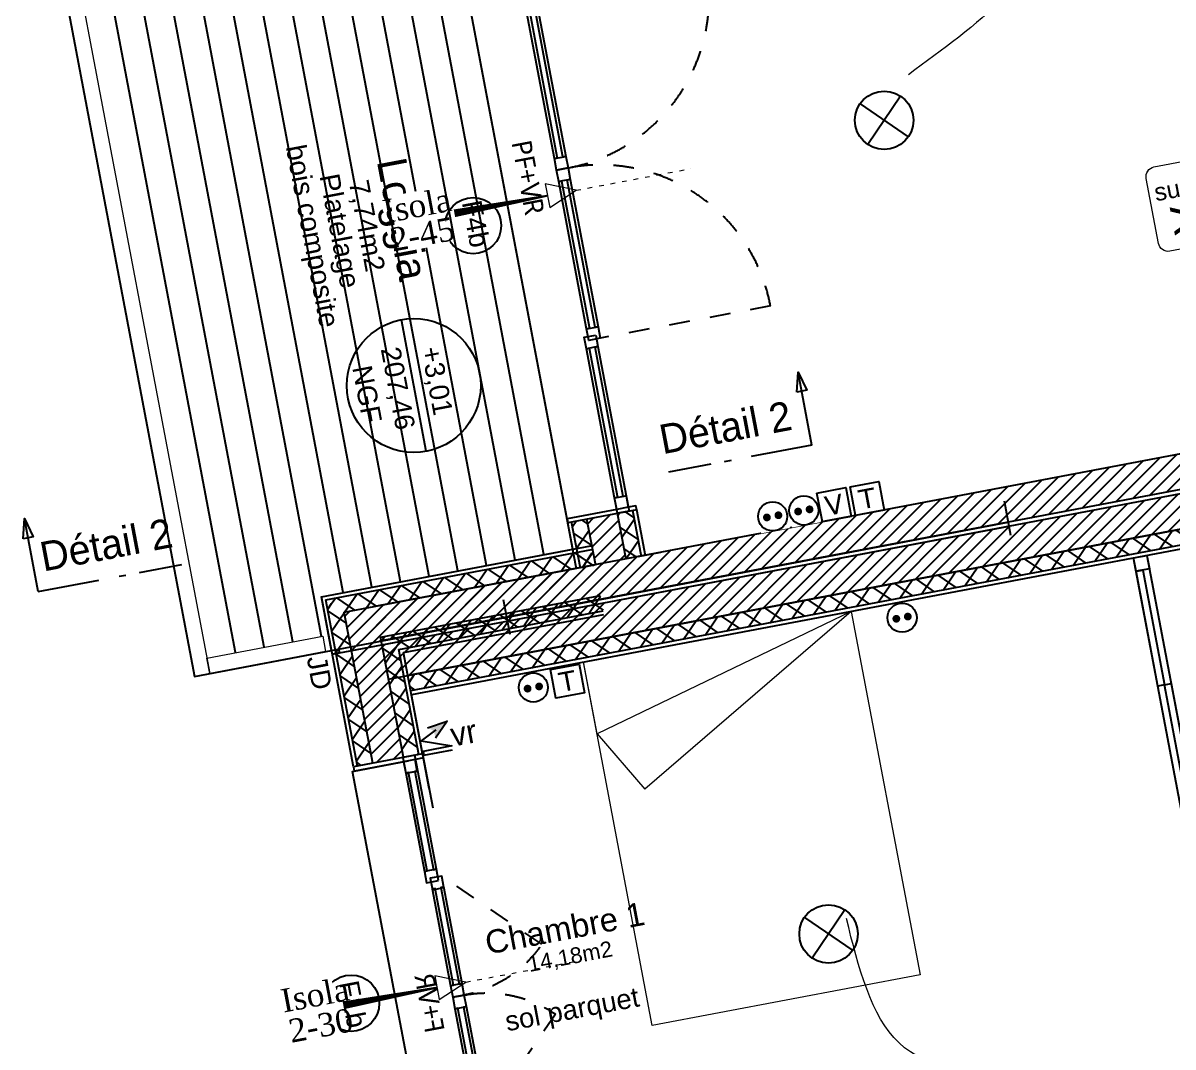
# Model space of a CAD drawing. Header units: centimetres. Extents: x 209280 to 319866, y -365283 to -277503.
# Drawn here: x 214793 to 220700, y -335328 to -330069 of the extents above; entities that cross this region are included whole.
import ezdxf

# ---------------------------------------------------------------- set-up
doc = ezdxf.new("R2010")
doc.units = ezdxf.units.CM
for name, pattern in [('ACAD_ISO03W100', [30, 12, -18]), ('Style de ligne -1', [0.41664, 0.20828, -0.20836]), ('Style de ligne -6', [1.04164, 0.625, -0.20828, 0.06943, -0.13893])]:
    doc.linetypes.add(name, pattern=pattern)
doc.layers.get('0').update_dxf_attribs({"color": 252})
doc.layers.add('3-BAT C-Niveau 1', color=252, linetype='Continuous')
doc.layers.add('prlm-VMC', color=93, linetype='Continuous')
doc.layers.add('prlm-ELEC-CFA', color=1, linetype='Continuous', lineweight=25)
doc.layers.add('prlm-ELEC-CFO', color=1, linetype='Continuous', lineweight=25)
doc.layers.add('prlm-ZEROPLOT', color=254, linetype='Continuous', plot=False)
doc.styles.add('Arial', font='arial.ttf')
doc.styles.add('Futura Std Book', font='')
doc.styles.add('Helvetica', font='arial.ttf')
doc.styles.add('Lucida Grande', font='')
doc.styles.add('prlm-elec-cfo', font='comic.ttf', dxfattribs={"height": 12})
doc.styles.add('prlm-sejc', font='arial.ttf', dxfattribs={"height": 20})
doc.styles.add('prlm-vmc', font='pala.ttf', dxfattribs={"height": 14})
doc.styles.get("Standard").update_dxf_attribs({"font": 'isocp.shx', "height": 100})
doc.styles.get('Futura Std Book').set_extended_font_data('Futura Std Book')
doc.styles.get('Lucida Grande').set_extended_font_data('Lucida Grande')
pattern_1 = [(45, (89146.82, 134700.79), (-31.2347524, 39.0434405), [])]
pattern_2 = [(145.723595, (88960.93, 134700.79), (-45.054865, -66.106423), []), (235.723595, (88960.93, 134700.79), (-66.106423, 45.054865), [])]

# ---------------------------------------------------------------- blocks, each defined once
blk = doc.blocks.new('FENETRE TYPE 1')
at = {"linetype": 'Style de ligne -1', "ltscale": 50.8}
for p, q in [((48.17, 60.17), (4, 16)), ((84.68, 59.99), (128.67, 16))]:
    blk.add_line(p, q, dxfattribs=at)
at = {"linetype": 'Continuous'}
blk.add_line((0, 16), (0, 14), dxfattribs=at)
at = {"linetype": 'Continuous', "lineweight": 25, "flags": 128}
for points in [[(-2, 18), (0, 18), (0, 14)], [(192, 18), (190, 18), (190, 14)], [(0, 8), (0, -18), (-2, -18)], [(190, 7.7), (190, -18), (192, -18)]]:
    blk.add_lwpolyline(points, dxfattribs=at)
at = {"linetype": 'Continuous', "flags": 128}
for points in [[(-2, 14), (6, 14), (6, 8), (-2, 8)], [(4, 16), (10, 16), (10, 10), (4, 10)], [(10, 16), (60.46, 16), (60.46, 14.5), (10, 14.5)], [(60.46, 16), (66.46, 16), (66.46, 10), (60.46, 10)], [(66.46, 16), (72.46, 16), (72.46, 10), (66.46, 10)], [(72.46, 16), (123.05, 16), (123.05, 14.5), (72.46, 14.5)], [(122.67, 16), (128.67, 16), (128.67, 10), (122.67, 10)], [(126.67, 14), (132.67, 14), (132.67, 7.7), (126.67, 7.7)], [(132.67, 14), (184, 14), (184, 12.5), (132.67, 12.5)], [(184, 14), (192.25, 14), (192.25, 7.7), (184, 7.7)], [(184, 13.7), (190, 13.7), (190, 7.7), (184, 7.7)], [(10, 11.5), (60.46, 11.5), (60.46, 10), (10, 10)], [(72.46, 11.5), (123.05, 11.5), (123.05, 10), (72.46, 10)], [(132.67, 9.2), (184, 9.2), (184, 7.7), (132.67, 7.7)]]:
    blk.add_lwpolyline(points, close=True, dxfattribs=at)
blk.add_lwpolyline([(0, 10), (0, -19), (190, -19), (190, 10)], dxfattribs=at)
at = {"linetype": 'Style de ligne -1', "ltscale": 50.8}
for centre, radius, start, end in [((4, 16), 62.46, 360, 45), ((128.67, 16), 62.21, 136.63922, 180)]:
    blk.add_arc(centre, radius, start, end, dxfattribs=at)
at = {"insert": (50.38, 2.81), "char_height": 10.161, "attachment_point": 1, "line_spacing_factor": 0.978845, "style": 'Lucida Grande'}
blk.add_mtext('F+VR ', dxfattribs=at)
blk = doc.blocks.new('Groupe-218-1')
at = {"linetype": 'Continuous'}
blk.add_circle((12751.75, -46980.41), 14.45, dxfattribs=at)
at = {"insert": (12755.45, -46968), "char_height": 10.087, "attachment_point": 1, "rotation": 280.72359, "line_spacing_factor": 0.834288, "style": 'Helvetica'}
blk.add_mtext('F1b', dxfattribs=at)
blk = doc.blocks.new('Groupe-236-1')
at = {"linetype": 'Continuous'}
blk.add_line((12790.33, -46696.96), (12777.54, -46629.43), dxfattribs=at)
blk.add_circle((12783.93, -46663.19), 34.37, dxfattribs=at)
at = {"insert": (12780.82, -46663.67), "char_height": 10.069, "width": 91.6838, "attachment_point": 2, "rotation": 280.72359, "line_spacing_factor": 0.962448, "style": 'Arial'}
blk.add_mtext('207,46\\PNGF', dxfattribs=at)
at = {"insert": (12797.56, -46642.33), "char_height": 10.069, "attachment_point": 1, "rotation": 280.72359, "line_spacing_factor": 0.962448, "style": 'Arial'}
blk.add_mtext('+3,01', dxfattribs=at)
blk = doc.blocks.new('Groupe-272-1')
at = {"linetype": 'Continuous'}
for p, q in [((12741.73, -46799.22), (13089.33, -46733.39)), ((12742.1, -46801.17), (13089.7, -46735.34))]:
    blk.add_line(p, q, dxfattribs=at)
at = {"linetype": 'Continuous', "lineweight": 25, "flags": 128}
blk.add_lwpolyline([(12741.73, -46799.22), (12745.34, -46798.54), (12745.7, -46800.49), (12742.1, -46801.17)], dxfattribs=at)
blk = doc.blocks.new('Groupe-299-1')
at = {"linetype": 'Continuous'}
blk.add_circle((12814.39, -46581.09), 14.45, dxfattribs=at)
at = {"insert": (12818.5, -46567.28), "char_height": 10.087, "attachment_point": 1, "rotation": 280.72359, "line_spacing_factor": 0.834288, "style": 'Helvetica'}
blk.add_mtext('F4b', dxfattribs=at)
blk = doc.blocks.new('Groupe-316-1')
at = {"linetype": 'Continuous'}
for p, q in [((12836.02, -46752.81), (12767.9, -46393.12)), ((12850.76, -46750.02), (12782.64, -46390.32)), ((12806.55, -46758.39), (12738.43, -46398.7)), ((12821.29, -46755.6), (12753.17, -46395.91)), ((12777.07, -46763.98), (12708.95, -46404.28)), ((12791.81, -46761.19), (12723.69, -46401.49)), ((12736.58, -46792), (12664.74, -46412.65)), ((12747.6, -46769.56), (12679.48, -46409.86)), ((12762.33, -46766.77), (12694.21, -46407.07)), ((12707.1, -46797.59), (12635.26, -46418.24)), ((12721.84, -46794.79), (12650, -46415.44)), ((12692.37, -46800.38), (12620.52, -46421.03))]:
    blk.add_line(p, q, dxfattribs=at)
blk = doc.blocks.new('Groupe-341-1')
at = {"linetype": 'Continuous'}
blk.add_line((12591.02, -46769.04), (12583.92, -46731.52), dxfattribs=at)
at = {"linetype": 'Style de ligne -6', "lineweight": 25, "ltscale": 50.8}
blk.add_line((12591.02, -46769.04), (12664.71, -46755.09), dxfattribs=at)
at = {"linetype": 'Continuous', "flags": 128}
blk.add_lwpolyline([(12583.2, -46741.85), (12583.92, -46731.52), (12588.46, -46740.83)], close=True, dxfattribs=at)
at = {"insert": (12590.83, -46743.92), "char_height": 15.103, "attachment_point": 1, "rotation": 10.71917, "line_spacing_factor": 0.962448, "style": 'Futura Std Book'}
blk.add_mtext('Détail 2', dxfattribs=at)
blk = doc.blocks.new('Groupe-342-1')
at = {"linetype": 'Continuous'}
blk.add_line((12988.48, -46693.77), (12981.37, -46656.26), dxfattribs=at)
at = {"linetype": 'Style de ligne -6', "lineweight": 25, "ltscale": 50.8}
blk.add_line((12988.48, -46693.77), (12914.79, -46707.73), dxfattribs=at)
at = {"linetype": 'Continuous', "flags": 128}
blk.add_lwpolyline([(12980.65, -46666.58), (12981.37, -46656.26), (12985.91, -46665.56)], close=True, dxfattribs=at)
at = {"insert": (12908.96, -46683.68), "char_height": 15.103, "attachment_point": 1, "rotation": 10.72802, "line_spacing_factor": 0.962448, "style": 'Futura Std Book'}
blk.add_mtext('Détail 2', dxfattribs=at)
blk = doc.blocks.new('PORTE FENETRE TYPE 1')
at = {"linetype": 'Style de ligne -1', "ltscale": 50.8}
for p, q in [((4, 16), (4, 105)), ((182, 105), (182, 16))]:
    blk.add_line(p, q, dxfattribs=at)
at = {"linetype": 'Continuous', "lineweight": 25, "flags": 128}
for points in [[(-2, 18), (0, 18), (0, 14)], [(272, 18), (270, 18), (270, 14)], [(0, 8), (0, -18), (-2, -18)], [(270, 8), (270, -18), (272, -18)]]:
    blk.add_lwpolyline(points, dxfattribs=at)
at = {"linetype": 'Continuous', "flags": 128}
for points in [[(-2, 14), (6, 14), (6, 8), (-2, 8)], [(4, 16), (10, 16), (10, 10), (4, 10)], [(10, 16), (87, 16), (87, 14.5), (10, 14.5)], [(87, 16), (93, 16), (93, 10), (87, 10)], [(93, 16), (99, 16), (99, 10), (93, 10)], [(99, 16), (176, 16), (176, 14.5), (99, 14.5)], [(176, 16), (182, 16), (182, 10), (176, 10)], [(180, 14), (186, 14), (186, 8), (180, 8)], [(186, 14), (264, 14), (264, 12.5), (186, 12.5)], [(264, 14), (270, 14), (270, 8), (264, 8)], [(264, 14), (272, 14), (272, 8), (264, 8)], [(10, 11.5), (87, 11.5), (87, 10), (10, 10)], [(99, 11.5), (176, 11.5), (176, 10), (99, 10)], [(186, 9.5), (264, 9.5), (264, 8), (186, 8)]]:
    blk.add_lwpolyline(points, close=True, dxfattribs=at)
at = {"linetype": 'Style de ligne -1', "ltscale": 50.8}
for centre, start, end in [((4, 16), 360, 90), ((182, 16), 90, 180)]:
    blk.add_arc(centre, 89, start, end, dxfattribs=at)
at = {"insert": (74.62, 0.04), "char_height": 10.161, "attachment_point": 1, "line_spacing_factor": 0.978845, "style": 'Lucida Grande'}
blk.add_mtext('PF+VR ', dxfattribs=at)
blk = doc.blocks.new('xi.EA')
at = {"layer": 'prlm-VMC', "color": 0, "linetype": 'ByBlock', "lineweight": 5, "flags": 128}
blk.add_lwpolyline([(-6.17, -15), (6.17, -15), (0, 0)], close=True, dxfattribs=at)
at = {"layer": 'prlm-VMC', "color": 0, "linetype": 'ByBlock', "lineweight": -2, "flags": 128}
blk.add_lwpolyline([(0, -15, 1, 4, 0), (0, -63.63, 1, 1, 0)], format="xyseb", dxfattribs=at)
at = {"layer": 'prlm-VMC', "color": 0, "linetype": 'ByBlock', "lineweight": 5}
blk.add_solid([(0, 0), (6.17, -15), (-6.17, -15), (0, 0)], dxfattribs=at)
at = {"layer": 'prlm-ZEROPLOT', "color": 250, "linetype": 'ACAD_ISO03W100', "lineweight": 0, "ltscale": 0.2}
blk.add_lwpolyline([(0, 0), (0, 60)], dxfattribs=at)
blk = doc.blocks.new('xi.TEL')
at = {"layer": 'prlm-ELEC-CFA', "color": 0, "linetype": 'ByBlock', "lineweight": -2, "flags": 128}
blk.add_lwpolyline([(-7.5, 7.5), (7.5, 7.5), (7.5, -7.5), (-7.5, -7.5)], close=True, dxfattribs=at)
at = {"layer": 'prlm-ELEC-CFA', "color": 0, "linetype": 'ByBlock', "insert": (0, 0), "char_height": 10, "width": 11.36, "attachment_point": 5}
blk.add_mtext('{\\fVerdana|b0|i0|c0|p34;T}', dxfattribs=at)
blk = doc.blocks.new('xi.TV')
at = {"layer": 'prlm-ELEC-CFA', "color": 0, "linetype": 'ByBlock', "lineweight": -2, "flags": 128}
blk.add_lwpolyline([(-7.5, 7.5), (7.5, 7.5), (7.5, -7.5), (-7.5, -7.5)], close=True, dxfattribs=at)
at = {"layer": 'prlm-ELEC-CFA', "color": 0, "linetype": 'ByBlock', "insert": (0, 0), "char_height": 10, "width": 11.36, "attachment_point": 5}
blk.add_mtext('{\\fVerdana|b0|i0|c0|p34;V}', dxfattribs=at)
blk = doc.blocks.new('xi.PC')
at = {"color": 0, "lineweight": 5}
blk.add_wipeout([(-7.5, -7.5), (7.5, -7.5), (7.5, 7.5), (-7.5, 7.5)], dxfattribs=at).dxf.layer = 'prlm-ELEC-CFO'
at = {"layer": 'prlm-ELEC-CFO', "color": 0, "linetype": 'ByBlock', "lineweight": 5, "const_width": 2}
for points in [[(-4, 0, 1), (-2, 0, 1)], [(2, 0, 1), (4, 0, 1)]]:
    blk.add_lwpolyline(points, format="xyb", close=True, dxfattribs=at)
at = {"layer": 'prlm-ELEC-CFO', "color": 0, "linetype": 'ByBlock', "lineweight": -2}
blk.add_circle((0, 0), 7.5, dxfattribs=at)
blk = doc.blocks.new('xi.PTCE')
at = {"layer": 'prlm-ELEC-CFO', "color": 0}
for points in [[(-10.61, 10.61), (10.61, -10.61)], [(10.61, 10.61), (-10.61, -10.61)]]:
    blk.add_lwpolyline(points, dxfattribs=at)
at = {"layer": 'prlm-ELEC-CFO', "color": 0, "linetype": 'ByBlock'}
blk.add_circle((0, 0), 15, dxfattribs=at)
blk = doc.blocks.new('xi.4m²')
at = {"color": 0}
blk.add_wipeout([(-34.54, 20.54), (34.54, 20.54), (34.54, -20.54), (-34.54, -20.54)], dxfattribs=at).dxf.layer = 'prlm-ELEC-CFO'
at = {"layer": 'prlm-ELEC-CFO', "color": 0, "lineweight": 13}
blk.add_lwpolyline([(-31, 22), (31, 22, -0.414214), (36, 17), (36, -17, -0.414214), (31, -22), (-31, -22, -0.414214), (-36, -17), (-36, 17, -0.414214)], format="xyb", close=True, dxfattribs=at)
at = {"layer": 'prlm-ELEC-CFO', "color": 0, "attachment_point": 6, "line_spacing_factor": 0.8, "style": 'prlm-sejc'}
for s, insert, char_height in [('surf cuisine', (30.36, 8.9), 9), ('4 m²', (29.31, -9.19), 13)]:
    blk.add_mtext(s, dxfattribs=dict(at, insert=insert, char_height=char_height))
at = {"layer": 'prlm-ELEC-CFO', "color": 0, "style": 'prlm-sejc', "flags": 8}
blk.add_attdef('?', (-28.3, -16.79), '', height=20, dxfattribs=at)
blk = doc.blocks.new('xi.VR')
at = {"layer": 'prlm-ELEC-CFO', "lineweight": 5}
blk.add_hatch(color=0, dxfattribs=at).paths.add_polyline_path([(-3, 6), (-0.1, 3.7), (0, 0), (7.5, 7.5)])
at = {"layer": 'prlm-ELEC-CFO', "color": 0}
for points in [[(-3, 6), (7.5, 7.5), (0, 0)], [(0.95, 4.23), (-7.5, 0), (7.5, -5.5), (-7.5, -5.5), (-7.5, -7.5), (7.5, -7.5)]]:
    blk.add_lwpolyline(points, dxfattribs=at)
blk = doc.blocks.new('Groupe-101-1')
at = {"linetype": 'Continuous', "lineweight": 18}
for p, q in [((13008.66, -46779.17), (12871.1, -46805.22)), ((13008.66, -46779.17), (12878.07, -46842.09)), ((13008.66, -46779.17), (12902.56, -46870.51)), ((12878.07, -46842.09), (12871.1, -46805.16)), ((12878.07, -46842.09), (12902.61, -46870.56))]:
    blk.add_line(p, q, dxfattribs=at)
at = {"linetype": 'Continuous', "lineweight": 18, "flags": 128}
blk.add_lwpolyline([(13044.01, -46965.86), (12906.46, -46991.91), (12871.1, -46805.22), (13008.66, -46779.17)], close=True, dxfattribs=at)
blk = doc.blocks.new('Groupe-103-1')
at = {"linetype": 'Continuous', "flags": 128}
for points in [[(13189.91, -46943), (13153.69, -46751.72), (13160.56, -46750.42), (13196.79, -46941.69)], [(13154.99, -46758.6), (13153.69, -46751.72), (13160.56, -46750.42), (13161.87, -46757.3)], [(13166.15, -46817.55), (13154.99, -46758.6), (13158.43, -46757.95), (13169.59, -46816.9)], [(13180.88, -46876.51), (13169.59, -46816.9), (13173.03, -46816.25), (13184.32, -46875.86)], [(13188.61, -46936.12), (13177.44, -46877.17), (13180.88, -46876.51), (13192.04, -46935.47)], [(13189.91, -46943), (13188.61, -46936.12), (13195.48, -46934.82), (13196.79, -46941.69)]]:
    blk.add_lwpolyline(points, close=True, dxfattribs=at)
blk = doc.blocks.new('Sol parquet')
at = {"insert": (0, -0.78), "char_height": 10.0872, "attachment_point": 2, "line_spacing_factor": 0.834288, "style": 'Helvetica'}
blk.add_mtext('sol parquet', dxfattribs=at)

msp = doc.modelspace()

# ---------------------------------------------------------------- hatches: boundary and pattern name
at = {"linetype": 'Continuous'}
h = msp.add_hatch(dxfattribs=at)
h.set_pattern_fill('02_ISOLANT', color=256, scale=10, angle=-169.2770321, style=0, pattern_type=2)
h.set_pattern_definition([(235.722968, (88960.93, 134700.79), (66.10593, -45.055588), []), (325.722968, (88960.93, 134700.79), (-45.055588, -66.10593), [])])
h.paths.add_polyline_path([(221152.365, -332672.151), (221137.481, -332593.548), (216769.1, -333420.776), (216783.985, -333499.379)])
at = {"layer": '3-BAT C-Niveau 1', "linetype": 'Continuous'}
h = msp.add_hatch(dxfattribs=at)
h.set_pattern_fill('MURS MACONNERIE-2', color=256, scale=10, style=0, pattern_type=2)
h.set_pattern_definition(pattern_1)
h.paths.add_polyline_path([(216623.489, -333244.795), (223457.542, -331950.572), (223424.049, -331773.715), (216589.996, -333067.938)])
h = msp.add_hatch(dxfattribs=at)
h.set_pattern_fill('MURS MACONNERIE-2', color=256, scale=10, style=0, pattern_type=2)
h.set_pattern_definition(pattern_1)
h.paths.add_polyline_path([(223494.757, -332147.079), (223461.264, -331970.223), (216637.353, -333262.525), (216670.846, -333439.381)])
h = msp.add_hatch(dxfattribs=at)
h.set_pattern_fill('02_ISOLANT', color=256, scale=10, angle=100.7235947, style=0, pattern_type=2)
h.set_pattern_definition(pattern_2)
h.paths.add_polyline_path([(217892.016, -332825.165), (217970.619, -332810.279), (217925.585, -332572.482), (217846.982, -332587.367)])
h = msp.add_hatch(dxfattribs=at)
h.set_pattern_fill('02_ISOLANT', color=256, scale=10, angle=100.7235947, style=0, pattern_type=2)
h.set_pattern_definition(pattern_2)
h.paths.add_polyline_path([(217656.207, -332869.822), (217734.81, -332854.937), (217689.776, -332617.139), (217611.173, -332632.025)])
h = msp.add_hatch(dxfattribs=at)
h.set_pattern_fill('MURS MACONNERIE-2', color=256, scale=10, style=0, pattern_type=2)
h.set_pattern_definition(pattern_1)
h.paths.add_polyline_path([(217734.81, -332854.937), (217892.016, -332825.165), (217846.982, -332587.367), (217689.776, -332617.139)])
h = msp.add_hatch(dxfattribs=at)
h.set_pattern_fill('02_ISOLANT', color=256, scale=10, angle=10.7235947, style=0, pattern_type=2)
h.set_pattern_definition([(55.723595, (88960.93, 134700.79), (-66.106423, 45.054865), []), (145.723595, (88960.93, 134700.79), (45.054865, 66.106423), [])])
h.paths.add_polyline_path([(216349.28, -333031.737), (216442.817, -333095.445), (217728.885, -332851.891), (217713.999, -332773.288)])
h = msp.add_hatch(dxfattribs=at)
h.set_pattern_fill('MURS MACONNERIE-2', color=256, scale=10, style=0, pattern_type=2)
h.set_pattern_definition(pattern_1)
h.paths.add_polyline_path([(216442.817, -333095.445), (216629.892, -333222.861), (217758.656, -333009.097), (217728.885, -332851.891)])
h = msp.add_hatch(dxfattribs=at)
h.set_pattern_fill('02_ISOLANT', color=256, scale=10, angle=100.7235947, style=0, pattern_type=2)
h.set_pattern_definition([(145.723595, (88960.93, 134700.79), (-45.054865, -66.106423), []), (235.723595, (88960.93, 134700.79), (-66.106423, 45.054865), [])])
h.paths.add_polyline_path([(216510.996, -333885.136), (216589.599, -333870.25), (216442.769, -333094.924), (216349.271, -333031.158)])
h = msp.add_hatch(dxfattribs=at)
h.set_pattern_fill('02_ISOLANT', color=256, scale=10, angle=10.7235947, style=0, pattern_type=2)
h.set_pattern_definition([(55.723595, (88960.93, 134700.79), (-66.106423, 45.054865), []), (145.723595, (88960.93, 134700.79), (45.054865, 66.106423), [])])
h.paths.add_polyline_path([(216629.892, -333222.861), (216723.429, -333286.569), (217773.542, -333087.7), (217758.656, -333009.097)])
h = msp.add_hatch(dxfattribs=at)
h.set_pattern_fill('MURS MACONNERIE-2', color=256, scale=10, style=0, pattern_type=2)
h.set_pattern_definition(pattern_1)
h.paths.add_polyline_path([(216589.599, -333870.25), (216746.805, -333840.479), (216629.765, -333222.456), (216442.769, -333094.924)])
h = msp.add_hatch(dxfattribs=at)
h.set_pattern_fill('02_ISOLANT', color=256, scale=10, angle=100.7235947, style=0, pattern_type=2)
h.set_pattern_definition([(145.723595, (88960.93, 134700.79), (-45.054865, -66.106423), []), (235.723595, (88960.93, 134700.79), (-66.106423, 45.054865), [])])
h.paths.add_polyline_path([(216746.805, -333840.479), (216825.408, -333825.593), (216723.263, -333286.222), (216629.765, -333222.456)])

# ---------------------------------------------------------------- linework, layer by layer
at = {"linetype": 'Continuous'}
for p, q in [((221137.481, -332593.548), (216769.1, -333420.776)), ((221152.365, -332672.151), (216783.985, -333499.379)), ((221156.087, -332691.802), (216787.706, -333519.03))]:
    msp.add_line(p, q, dxfattribs=at)
at = {"linetype": 'Continuous', "lineweight": 25}
for p, q in [((221137.481, -332593.548), (216769.1, -333420.776)), ((221156.087, -332691.802), (216787.706, -333519.03))]:
    msp.add_line(p, q, dxfattribs=at)
at = {"layer": '3-BAT C-Niveau 1', "linetype": 'Continuous'}
for p, q in [((217614.024, -332754.564), (217117.94, -330135.029)), ((217970.619, -332810.279), (217925.585, -332572.482)), ((217990.269, -332806.558), (217945.236, -332568.76)), ((219867.214, -332701.743), (219833.721, -332524.887)), ((217656.207, -332869.822), (217611.173, -332632.025)), ((217734.81, -332854.937), (217689.776, -332617.139)), ((217636.556, -332873.544), (217591.522, -332635.746)), ((216325.895, -333015.81), (217710.278, -332753.638)), ((216349.28, -333031.737), (217713.999, -332773.288)), ((218067.927, -332788.05), (217950.273, -332810.331)), ((216442.817, -333095.445), (217728.885, -332851.891)), ((216491.346, -333888.858), (216325.897, -333015.217)), ((216510.996, -333885.136), (216349.271, -333031.158)), ((217294.705, -333209.167), (217261.212, -333032.31)), ((217294.705, -333209.167), (217261.212, -333032.31)), ((216589.599, -333870.25), (216442.769, -333094.924)), ((216723.429, -333286.569), (217773.542, -333087.7)), ((216746.813, -333302.496), (217777.263, -333107.351)), ((216825.408, -333825.593), (216723.263, -333286.222)), ((216845.059, -333821.872), (216746.637, -333302.163))]:
    msp.add_line(p, q, dxfattribs=at)
at = {"layer": '3-BAT C-Niveau 1', "linetype": 'Continuous', "lineweight": 25}
for p, q in [((223424.049, -331773.715), (216589.996, -333067.938)), ((223192.965, -331817.478), (216589.996, -333067.938)), ((223457.542, -331950.572), (216623.489, -333244.795)), ((216637.353, -333262.525), (223461.264, -331970.223)), ((216637.353, -333262.525), (223461.264, -331970.223)), ((223226.458, -331994.334), (216623.489, -333244.795)), ((216670.846, -333439.381), (223494.757, -332147.079)), ((216670.846, -333439.381), (223494.757, -332147.079)), ((217945.236, -332568.76), (217591.522, -332635.746)), ((217990.269, -332806.558), (217945.236, -332568.76)), ((217734.81, -332854.937), (217689.776, -332617.139)), ((217892.016, -332825.165), (217846.982, -332587.367)), ((217636.556, -332873.544), (217591.522, -332635.746)), ((216325.895, -333015.81), (217710.278, -332753.638)), ((217989.574, -332802.888), (217891.321, -332821.495)), ((216442.817, -333095.445), (217728.885, -332851.891)), ((217635.794, -332869.521), (217734.048, -332850.913)), ((216491.346, -333888.858), (216325.897, -333015.217)), ((216629.892, -333222.861), (217758.656, -333009.097)), ((216589.599, -333870.25), (216442.769, -333094.924)), ((216746.813, -333302.496), (217777.263, -333107.351)), ((216746.805, -333840.479), (216629.765, -333222.456)), ((216769.099, -333420.774), (216746.637, -333302.163)), ((216878.993, -334001.06), (216787.706, -333519.028)), ((216845.059, -333821.872), (216491.346, -333888.858)), ((216845.059, -333821.872), (216897.6, -334099.314))]:
    msp.add_line(p, q, dxfattribs=at)
at = {"layer": '3-BAT C-Niveau 1', "linetype": 'Continuous', "flags": 128}
msp.add_lwpolyline([(216325.917, -333015.806), (217617.17, -332771.174), (216932.915, -329158.015), (215641.733, -329402.537), (215623.038, -329304.3), (214918.496, -329437.725), (215673.542, -333424.694), (216378.084, -333291.269)], close=True, dxfattribs=at)
at = {"layer": '3-BAT C-Niveau 1', "linetype": 'Continuous', "lineweight": 18, "flags": 128}
for points in [[(215673.542, -333424.694), (214918.496, -329437.725), (214997.099, -329422.839), (215752.145, -333409.808)], [(216332.264, -333218.197), (216347.149, -333296.8), (215752.085, -333409.492), (215737.199, -333330.889)]]:
    msp.add_lwpolyline(points, close=True, dxfattribs=at)
at = {"layer": 'prlm-ELEC-CFO', "lineweight": 13}
for points in [[(220070.72, -328655.412), (220131.524, -329477.614), (219341.99, -330334.792)], [(221324.68, -335849.076), (220683.736, -335508.284), (219292.676, -335307.04), (219022.316, -334667.672)]]:
    msp.add_spline(points, degree=3, dxfattribs=at)

# ---------------------------------------------------------------- block references
at = {"xscale": 10, "yscale": 10, "zscale": 10}
for name in ['Groupe-103-1', 'Groupe-101-1']:
    msp.add_blockref(name, (88960.928, 134700.79), dxfattribs=at)
at = {"xscale": 10, "yscale": 10, "zscale": 10, "rotation": 10.7235947438581}
msp.add_blockref('Sol parquet', (217602.227, -335076.277), dxfattribs=at)
at = {"layer": '3-BAT C-Niveau 1', "xscale": 10, "yscale": 10, "zscale": 10}
for name in ['Groupe-316-1', 'Groupe-299-1', 'Groupe-236-1', 'Groupe-342-1', 'Groupe-341-1', 'Groupe-272-1', 'Groupe-218-1']:
    msp.add_blockref(name, (88960.928, 134700.79), dxfattribs=at)
at = {"layer": '3-BAT C-Niveau 1', "yscale": 10, "zscale": 10}
for name, p, xscale, rotation in [('PORTE FENETRE TYPE 1', (217262.265, -329929.755), 10, 280.7235947438887), ('FENETRE TYPE 1', (217025.924, -335744.291), -10, 280.7235947438888)]:
    msp.add_blockref(name, p, dxfattribs=dict(at, xscale=xscale, rotation=rotation))
at = {"layer": 'prlm-ELEC-CFA', "xscale": 10, "yscale": 10, "zscale": 10, "rotation": 10.72360141139323}
for name, p in [('xi.TV', (218959.086, -332543.288)), ('xi.TEL', (219129.319, -332511.049)), ('xi.TEL', (217589.39, -333448.967))]:
    msp.add_blockref(name, p, dxfattribs=at)
at = {"layer": 'prlm-ELEC-CFO', "xscale": 10, "yscale": 10, "zscale": 10, "rotation": 10.72360141139323}
for p in [(219216.53, -330569.204), (218930.752, -334747.689)]:
    msp.add_blockref('xi.PTCE', p, dxfattribs=at)
msp.add_blockref('xi.4m²', (220947.69, -330967.428), dxfattribs=at).add_auto_attribs({'?': '>'})

# ---------------------------------------------------------------- texts
at = {"insert": (217564.704, -334658.602), "char_height": 120, "attachment_point": 2, "rotation": 10.7235947, "line_spacing_factor": 0.834288, "style": 'Helvetica'}
msp.add_mtext('Chambre 1\\P{\\H0.6752x;14,18m2}\\P', dxfattribs=at)
at = {"layer": '3-BAT C-Niveau 1', "attachment_point": 2, "rotation": 280.7235947, "line_spacing_factor": 0.834288, "style": 'Helvetica'}
for s, insert, char_height in [('Loggia\\P{\\H0.6752x;7,74m2}\\P{\\H0.6752x;Platelage \\Pbois composite}\\P', (216817.594, -331061.871), 151.30859), ('JD', (216366.471, -333396.448), 102.1693)]:
    msp.add_mtext(s, dxfattribs=dict(at, insert=insert, char_height=char_height))

# ---------------------------------------------------------------- next in the draw order: block references
at = {"layer": 'prlm-ELEC-CFO', "xscale": 10, "yscale": 10, "zscale": 10, "rotation": 10.72360141139323}
for p in [(218803.873, -332572.682), (219308.423, -333123.419), (217414.345, -333482.117)]:
    msp.add_blockref('xi.PC', p, dxfattribs=at)

# ---------------------------------------------------------------- next in the draw order: texts
at = {"layer": 'prlm-ELEC-CFO', "lineweight": 20, "insert": (217055.941, -333714.468), "char_height": 120, "attachment_point": 5, "rotation": 10.7236014, "line_spacing_factor": 0.8, "style": 'prlm-elec-cfo', "bg_fill": 3, "box_fill_scale": 1.1, "bg_fill_color": 256, "bg_fill_transparency": 0}
msp.add_mtext('vr', dxfattribs=at)
at = {"layer": 'prlm-VMC', "linetype": 'ByBlock', "lineweight": -2, "insert": (216805.109, -330947.594), "char_height": 120, "width": 236.73962, "attachment_point": 2, "rotation": 10.7236014, "line_spacing_factor": 0.75, "style": 'prlm-vmc', "bg_fill": 3, "box_fill_scale": 1.1, "bg_fill_color": 256, "bg_fill_transparency": 0}
msp.add_mtext('Isola\\P2-45', dxfattribs=at)
at = {"layer": 'prlm-VMC', "insert": (216307.801, -335139.499), "char_height": 120, "width": 173.97926, "attachment_point": 5, "rotation": 10.7236014, "line_spacing_factor": 0.8, "style": 'prlm-vmc', "bg_fill": 3, "box_fill_scale": 1.1, "bg_fill_color": 256, "bg_fill_transparency": 0}
msp.add_mtext('Isola\\P2-30', dxfattribs=at)

# ---------------------------------------------------------------- next in the draw order: block references
at = {"layer": 'prlm-ELEC-CFO', "xscale": 10, "yscale": 10, "zscale": 10, "rotation": 10.72360141139323}
for name, p in [('xi.PC', (218643.654, -332603.024)), ('xi.VR', (216911.336, -333741.853))]:
    msp.add_blockref(name, p, dxfattribs=at)
at = {"layer": 'prlm-VMC', "xscale": 10, "yscale": 10, "zscale": 10}
for p, rotation in [((217634.318, -330928.384), 280.716356430251), ((217067.234, -334995.057), 280.7236045478082)]:
    msp.add_blockref('xi.EA', p, dxfattribs=dict(at, rotation=rotation))

doc.saveas('drawing.dxf')
